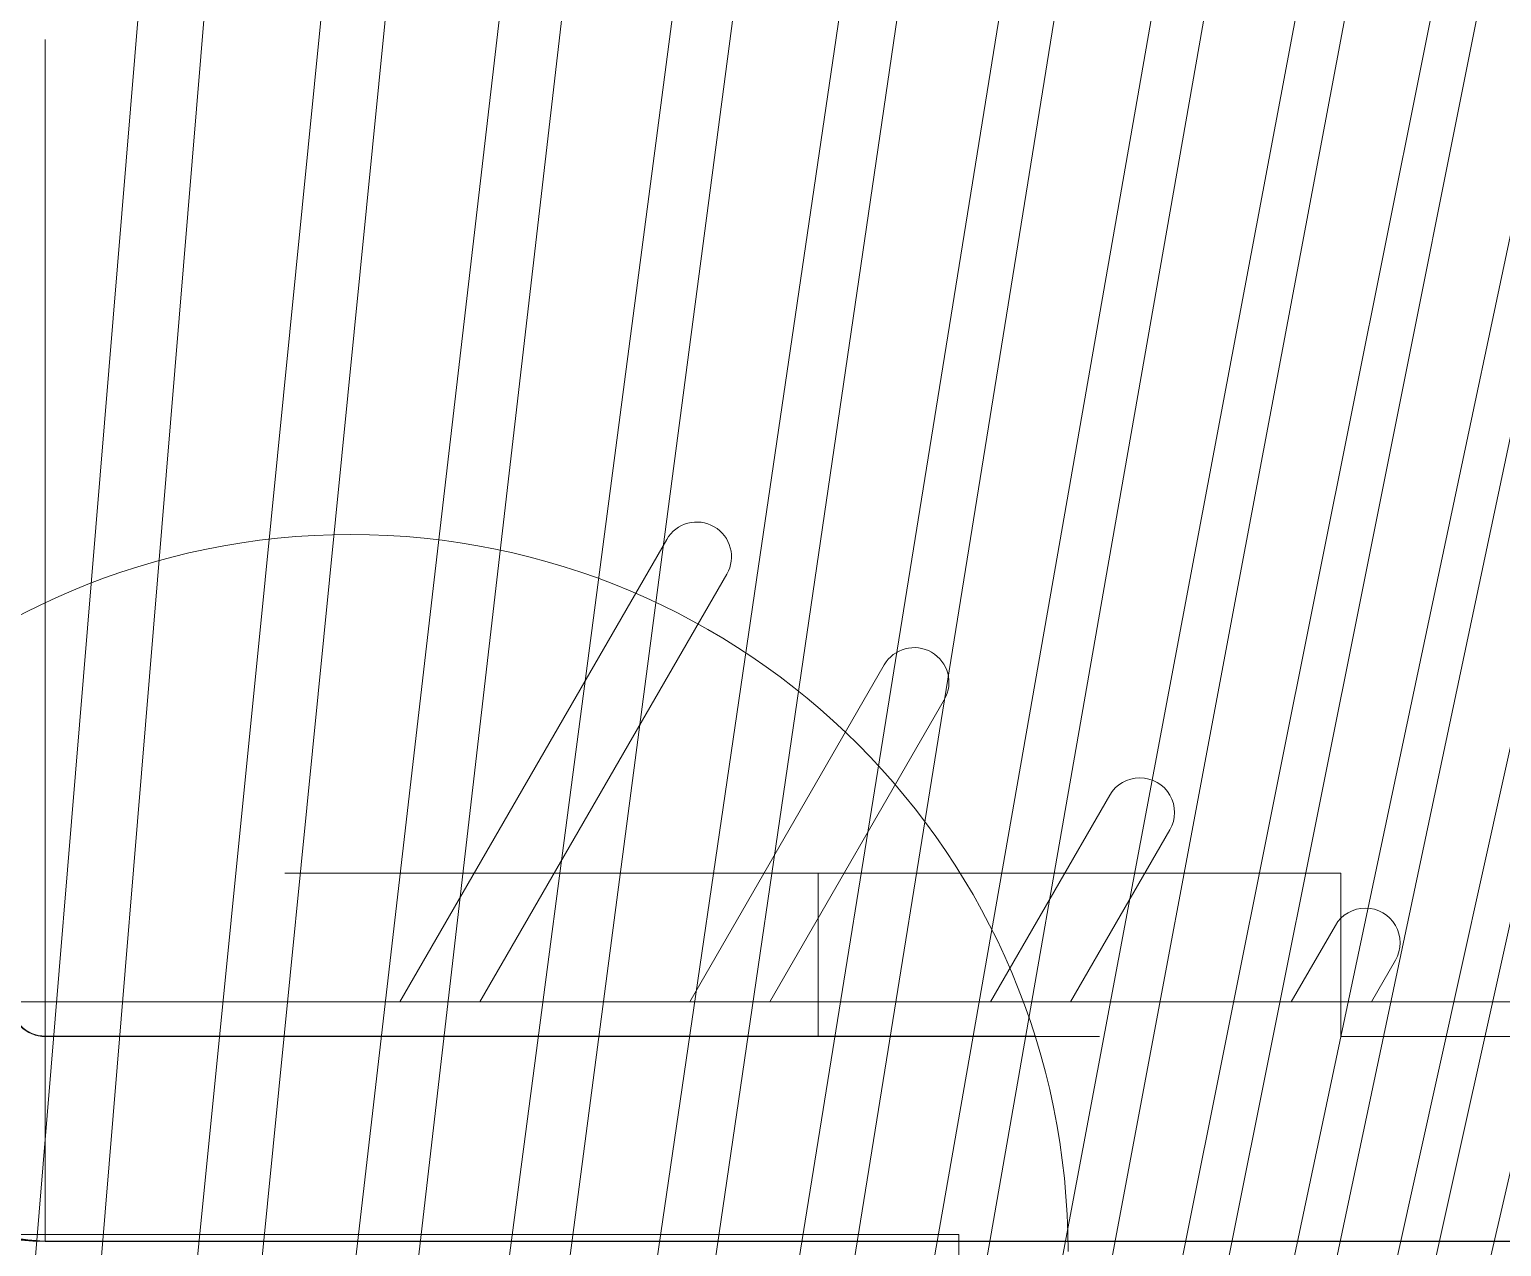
# Model space of a CAD drawing. Header units: inches. Extents: x 3268 to 7018, y 976 to 6708.
# Drawn here: x 5679.4581 to 5679.8819, y 3497.7851 to 3498.1356 of the extents above; entities that cross this region are included whole.
import ezdxf

# ---------------------------------------------------------------- set-up
doc = ezdxf.new("R2010")
doc.units = ezdxf.units.IN
doc.header["$MEASUREMENT"] = 0
doc.layers.add('G-IMPT', color=8, linetype='Continuous', lineweight=9)
doc.layers.add('Q-SPCQ', color=91, linetype='Continuous', lineweight=9)

# ---------------------------------------------------------------- blocks, each defined once
blk = doc.blocks.new('Main Locker for Revit - LKR-1_10_autocad_dwg_PRT-012-1-1-9311874-Overall Retail Plan Opt 2')
at = {"layer": 'G-IMPT', "color": 133}
for p, q in [((16.94373470673749, -7.228633340074047), (17.43064069597007, -7.228633340074047)), ((16.94373470673394, -7.228633340076093), (17.36135866366359, -7.228633340076093)), ((17.33826465289601, -7.228633340076093), (16.94373470673394, -7.228633340076093)), ((16.94373470673394, -7.228633340076093), (17.27475612328517, -7.228633340076093)), ((17.25166211251758, -7.228633340076093), (16.94373470673394, -7.228633340076093)), ((16.94373470673393, -7.228633340076093), (17.18815358290672, -7.228633340076093)), ((17.16505957213914, -7.228633340076093), (16.94373470673394, -7.228633340076093)), ((17.18815358290676, -7.228633340076093), (16.94373470673398, -7.228633340076093)), ((16.94373470673398, -7.228633340076093), (17.25166211251762, -7.228633340076093)), ((16.94373470673398, -7.228633340076093), (17.16505957213917, -7.228633340076093)), ((17.36135866366364, -7.228633340076093), (16.94373470673398, -7.228633340076093)), ((16.94373470673398, -7.228633340076093), (17.33826465289605, -7.228633340076093)), ((17.2747561232852, -7.228633340076093), (16.94373470673398, -7.228633340076093)), ((17.4219804419285, -7.228633340076093), (16.94440457971503, -7.228633340076093)), ((16.94440457971506, -7.228633340076093), (17.42198044192854, -7.228633340076093)), ((16.96239496077181, -7.228633340076093), (17.43064069596639, -7.228633340076093)), ((17.43064069596643, -7.228633340076093), (16.96239496077182, -7.228633340076093))]:
    blk.add_line(p, q, dxfattribs=at)
for centre, radius, start, end in [((16.94373470673398, -7.159633340076091), 0.06900000000000268, 180.0000000000004, 270), ((16.94373470673394, -7.159633340076091), 0.06900000000000268, 180.0000000000018, 270), ((16.94373470673398, -7.159633340076091), 0.01000000000000156, 180.0000000000047, 269.9999999999996), ((16.94373470673394, -7.159633340076091), 0.01000000000000167, 180.0000000000026, 270.0000000000021)]:
    blk.add_arc(centre, radius, start, end, dxfattribs=at)
blk = doc.blocks.new('Main Locker for Revit - LKR-1_10_autocad_dwg_PRT-012-1-1_DEFAULT-9311876-Overall Retail Plan Opt 2')
blk.add_blockref('Main Locker for Revit - LKR-1_10_autocad_dwg_PRT-012-1-1-9311874-Overall Retail Plan Opt 2', (0, 0))
blk = doc.blocks.new('Main Locker for Revit - LKR-1_10_autocad_dwg_PRT-012-1-2-9311877-Overall Retail Plan Opt 2')
at = {"layer": 'G-IMPT', "color": 133}
for p, q in [((16.94623470673826, -7.228746511035513), (17.43064069597067, -7.228746511035513)), ((17.3638586636637, -7.228746511037559), (16.94623470673402, -7.228746511037559)), ((16.94623470673402, -7.228746511037559), (17.30035013405286, -7.228746511037559)), ((16.94623470673402, -7.228746511037559), (17.38695267443129, -7.228746511037559)), ((16.94623470673403, -7.228746511037559), (17.12714505329597, -7.228746511037559)), ((17.19065358290683, -7.228746511037559), (16.94623470673403, -7.228746511037559)), ((16.94623470673402, -7.228746511037559), (17.21374759367441, -7.228746511037559)), ((17.27725612328527, -7.228746511037559), (16.94623470673402, -7.228746511037559)), ((17.21374759367444, -7.228746511037559), (16.94623470673406, -7.228746511037559)), ((16.94623470673406, -7.228746511037559), (17.27725612328531, -7.228746511037559)), ((17.30035013405289, -7.228746511037559), (16.94623470673406, -7.228746511037559)), ((16.94623470673406, -7.228746511037559), (17.36385866366373, -7.228746511037559)), ((16.94623470673406, -7.228746511037559), (17.19065358290686, -7.228746511037559)), ((17.127145053296, -7.228746511037559), (16.94623470673406, -7.228746511037559)), ((17.38695267443132, -7.228746511037559), (16.94623470673406, -7.228746511037559)), ((17.43064069596623, -7.228746511037559), (16.94690457971513, -7.228746511037559)), ((16.94690457971516, -7.228746511037559), (17.43064069596627, -7.228746511037559)), ((16.9648949607719, -7.228746511037559), (17.43064069596631, -7.228746511037559)), ((17.43064069596635, -7.228746511037559), (16.96489496077193, -7.228746511037559))]:
    blk.add_line(p, q, dxfattribs=at)
for centre, start in [((16.94623470673407, -7.159746511037557), 180.0000000000004), ((16.94623470673403, -7.159746511037557), 180.0000000000018)]:
    blk.add_arc(centre, 0.06900000000000268, start, 270, dxfattribs=at)
blk = doc.blocks.new('Main Locker for Revit - LKR-1_10_autocad_dwg_PRT-012-1-2$1$ATF-9311878-Overall Retail Plan Opt 2')
blk.add_blockref('Main Locker for Revit - LKR-1_10_autocad_dwg_PRT-012-1-2-9311877-Overall Retail Plan Opt 2', (0, 0))
blk = doc.blocks.new('Main Locker for Revit - LKR-1_10_autocad_dwg_PRT-012-1-2-V39-Overall Retail Plan Opt 2')
at = {"layer": 'G-IMPT', "color": 133}
for p, q in [((16.94373470706949, -7.159746508343877), (16.94373470706949, -6.88263944297791)), ((17.12264387251349, -7.026591125886704), (17.04576657660779, -7.159746508343878)), ((17.06886058737538, -7.15974650834388), (17.13996438058918, -7.036591125886706)), ((17.18526683189634, -7.062746508343881), (17.12926385578494, -7.15974650834388)), ((17.18526683189634, -7.062746508343882), (17.12926385578494, -7.159746508343878)), ((17.15235786655253, -7.15974650834388), (17.20258733997202, -7.072746508343883)), ((17.15235786655253, -7.159746508343878), (17.20258733997203, -7.072746508343884)), ((17.25021873718017, -7.100246508343883), (17.21586639616338, -7.15974650834388)), ((17.25021873718017, -7.100246508343883), (17.21586639616338, -7.159746508343878)), ((17.23896040693097, -7.15974650834388), (17.26753924525585, -7.110246508343881)), ((17.23896040693097, -7.159746508343878), (17.26753924525585, -7.110246508343882)), ((17.315170642464, -7.137746508343882), (17.30246893654182, -7.159746508343877)), ((17.315170642464, -7.137746508343882), (17.30246893654183, -7.159746508343878)), ((17.32556294730941, -7.159746508343878), (17.33249115053969, -7.14774650834388)), ((16.94373470706948, -7.228746508343885), (16.94373470706949, -7.159746508343877)), ((16.94373470706948, -7.159746508343877), (17.32556294730968, -7.159746508343877)), ((17.04576657660779, -7.159746508343877), (16.94373470706949, -7.159746508343877)), ((17.32160377619171, -7.15974650834388), (16.94373470706944, -7.15974650834388)), ((17.06886058737538, -7.159746508343878), (17.0457665766078, -7.159746508343878)), ((17.12926385578494, -7.159746508343877), (17.06886058737538, -7.159746508343877)), ((17.15235786655253, -7.159746508343878), (17.12926385578494, -7.159746508343878)), ((17.21586639616338, -7.159746508343877), (17.15235786655253, -7.159746508343877)), ((17.23896040693097, -7.159746508343878), (17.21586639616338, -7.159746508343878)), ((17.30246893654183, -7.159746508343877), (17.23896040693097, -7.159746508343877)), ((17.32556294730941, -7.159746508343878), (17.30246893654183, -7.159746508343878)), ((34.2932347070695, -7.159746508343878), (17.32556294730941, -7.159746508343877)), ((16.94373470706948, -7.169746508343884), (17.24730400878428, -7.169746508343884)), ((17.24730400878427, -7.169746508343884), (16.94373470706947, -7.169746508343884)), ((16.94373470707436, -7.228746508341838), (34.29323470707451, -7.228746508341838)), ((17.36135866399912, -7.228746508343884), (16.94373470706945, -7.228746508343884)), ((16.94373470706944, -7.228746508343884), (17.29785013438828, -7.228746508343884)), ((16.94373470706945, -7.228746508343884), (17.38445267476671, -7.228746508343884)), ((16.94373470706945, -7.228746508343884), (17.12464505363139, -7.228746508343884)), ((17.18815358324225, -7.228746508343884), (16.94373470706945, -7.228746508343884)), ((16.94373470706944, -7.228746508343884), (17.21124759400983, -7.228746508343884)), ((17.27475612362069, -7.228746508343884), (16.94373470706944, -7.228746508343884)), ((17.21124759400986, -7.228746508343884), (16.94373470706948, -7.228746508343884)), ((16.94373470706948, -7.228746508343884), (17.27475612362072, -7.228746508343884)), ((17.29785013438831, -7.228746508343884), (16.94373470706948, -7.228746508343884)), ((16.94373470706948, -7.228746508343884), (17.36135866399916, -7.228746508343884)), ((16.94373470706948, -7.228746508343884), (17.18815358324228, -7.228746508343884)), ((17.12464505363142, -7.228746508343884), (16.94373470706948, -7.228746508343884)), ((17.38445267476674, -7.228746508343884), (16.94373470706948, -7.228746508343884)), ((17.01805376368669, -7.228746508343884), (16.94373470706948, -7.228746508343884)), ((17.44507445303164, -7.228746508343884), (16.94440458005055, -7.228746508343884)), ((16.94440458005058, -7.228746508343884), (17.44507445303168, -7.228746508343884)), ((16.96239496110732, -7.228746508343884), (17.45373470706953, -7.228746508343884)), ((17.45373470706957, -7.228746508343884), (16.96239496110735, -7.228746508343884)), ((17.04114777445428, -7.228746508343884), (17.01805376368669, -7.228746508343884)), ((17.10155104286384, -7.228746508343884), (17.04114777445427, -7.228746508343884)), ((17.12464505363142, -7.228746508343884), (17.10155104286384, -7.228746508343884)), ((17.18815358324228, -7.228746508343884), (17.12464505363142, -7.228746508343884)), ((17.21124759400986, -7.228746508343884), (17.18815358324228, -7.228746508343884)), ((17.27475612362072, -7.228746508343884), (17.21124759400987, -7.228746508343884)), ((17.29785013438831, -7.228746508343884), (17.27475612362073, -7.228746508343884)), ((17.36135866399915, -7.228746508343884), (17.29785013438831, -7.228746508343884)), ((17.38445267476674, -7.228746508343884), (17.36135866399916, -7.228746508343884))]:
    blk.add_line(p, q, dxfattribs=at)
for centre, radius, start, end in [((17.13130412655133, -7.031591125886703), 0.01000000000000555, 329.9999999999943, 149.9999999999743), ((17.13130412655133, -7.031591125886703), 0.01000000000000555, 329.9999999999943, 149.9999999999743), ((17.19392708593418, -7.067746508343882), 0.01000000000000247, 329.9999999999937, 149.9999999999883), ((17.19392708593418, -7.067746508343882), 0.01000000000000247, 329.9999999999937, 149.9999999999839), ((17.25887899121801, -7.105246508343883), 0.009999999999997615, 330.0000000000112, 150.0000000000187), ((17.25887899121801, -7.105246508343883), 0.009999999999997615, 330.0000000000112, 150.0000000000187), ((17.32383089650184, -7.142746508343881), 0.009999999999997615, 330.000000000004, 150.000000000019), ((16.94373470706948, -7.159746508343883), 0.06900000000000268, 180.0000000000004, 270), ((16.94373470706945, -7.159746508343883), 0.06900000000000268, 180.0000000000018, 270), ((16.94373470706948, -7.159746508343883), 0.01000000000000156, 180.0000000000047, 269.9999999999996), ((16.94373470706945, -7.159746508343883), 0.01000000000000167, 180.0000000000026, 270.0000000001243)]:
    blk.add_arc(centre, radius, start, end, dxfattribs=at)
blk = doc.blocks.new('Main Locker for Revit - LKR-1_10_autocad_dwg_PRT-012-1-2$1$ATF-V41-Overall Retail Plan Opt 2')
blk.add_blockref('Main Locker for Revit - LKR-1_10_autocad_dwg_PRT-012-1-2-V39-Overall Retail Plan Opt 2', (0, 0))
blk = doc.blocks.new('Main Locker for Revit - LKR-1_10_autocad_dwg_PRT-012-1-3-V43-Overall Retail Plan Opt 2')
at = {"layer": 'G-IMPT', "color": 133}
for p, q in [((16.946234706739, -7.22874651103742), (17.43064069597005, -7.22874651103742)), ((17.36385866366399, -7.228746511039467), (16.94623470673436, -7.228746511039467)), ((16.94623470673436, -7.228746511039467), (17.30035013405314, -7.228746511039467)), ((16.94623470673436, -7.228746511039467), (17.38695267443158, -7.228746511039467)), ((16.94623470673435, -7.228746511039467), (17.12714505329626, -7.228746511039467)), ((17.19065358290711, -7.228746511039467), (16.94623470673436, -7.228746511039467)), ((16.94623470673436, -7.228746511039467), (17.21374759367469, -7.228746511039467)), ((17.27725612328556, -7.228746511039467), (16.94623470673435, -7.228746511039467)), ((17.21374759367475, -7.228746511039467), (16.94623470673445, -7.228746511039467)), ((16.94623470673445, -7.228746511039467), (17.27725612328561, -7.228746511039467)), ((17.30035013405319, -7.228746511039467), (16.94623470673446, -7.228746511039467)), ((16.94623470673445, -7.228746511039467), (17.36385866366404, -7.228746511039467)), ((16.94623470673445, -7.228746511039467), (17.19065358290716, -7.228746511039467)), ((17.1271450532963, -7.228746511039467), (16.94623470673446, -7.228746511039467)), ((17.38695267443162, -7.228746511039467), (16.94623470673445, -7.228746511039467)), ((17.43064069596522, -7.228746511039467), (16.94690457971541, -7.228746511039467)), ((16.94690457971544, -7.228746511039467), (17.43064069596527, -7.228746511039467)), ((16.96489496077217, -7.228746511039467), (17.43064069596533, -7.228746511039467)), ((17.43064069596538, -7.228746511039467), (16.96489496077221, -7.228746511039467))]:
    blk.add_line(p, q, dxfattribs=at)
for centre in [(16.94623470673447, -7.159746511039465), (16.94623470673436, -7.159746511039465)]:
    blk.add_arc(centre, 0.06900000000000261, 180, 269.9999999999996, dxfattribs=at)
blk = doc.blocks.new('Main Locker for Revit - LKR-1_10_autocad_dwg_PRT-012-1-3_DEFAULT-V45-Overall Retail Plan Opt 2')
blk.add_blockref('Main Locker for Revit - LKR-1_10_autocad_dwg_PRT-012-1-3-V43-Overall Retail Plan Opt 2', (0, 0))
blk = doc.blocks.new('Main Locker for Revit - LKR-1_10_autocad_dwg_PRT-012-1-4-9311881-Overall Retail Plan Opt 2')
at = {"layer": 'G-IMPT', "color": 133}
for p, q in [((16.94573470673403, -7.159792715766784), (16.87673470673403, -7.159792715766784)), ((16.94573470673402, -7.228634684113517), (17.36335866366368, -7.228626577862541)), ((17.16705957213922, -7.228626577862541), (16.94573470673402, -7.228630873868258)), ((17.3402646528961, -7.228626577862541), (16.94573470673402, -7.228634235849368)), ((16.94573470673402, -7.228633003122961), (17.27675612328525, -7.228626577862541)), ((16.94573470673402, -7.228631322132404), (17.19015358290681, -7.228626577862541)), ((17.25366211251766, -7.228626577862541), (16.94573470673402, -7.228632554858812)), ((17.36335866366368, -7.228791942506802), (16.94573470673402, -7.228783836255825)), ((16.94573470673402, -7.228784284519974), (17.3402646528961, -7.228791942506802)), ((17.27675612328525, -7.228791942506802), (16.94573470673402, -7.228785517246382)), ((16.94573470673402, -7.22878596551053), (17.25366211251766, -7.228791942506802)), ((17.19015358290681, -7.228791942506802), (16.94573470673402, -7.228787198236938)), ((16.94573470673402, -7.228787646501085), (17.16705957213922, -7.228791942506802)), ((16.94573470673885, -7.22879194250693), (17.43064069597068, -7.22879194250693)), ((17.42398044192858, -7.228626633895559), (16.94640457971511, -7.22863591885142)), ((16.94640457971511, -7.228782601517923), (17.42398044192858, -7.228791886473783)), ((16.96439496077187, -7.228636002900947), (17.43064069596607, -7.228626938223661)), ((17.43064069596607, -7.228791582145682), (16.96439496077187, -7.228782517468396))]:
    blk.add_line(p, q, dxfattribs=at)
for centre, start, end in [((16.94573470673403, -7.159626577866865), 180.0000000000097, 269.9999999999901), ((16.94573470673403, -7.159791942511125), 180, 269.9999999999908)]:
    blk.add_arc(centre, 0.06900000000000261, start, end, dxfattribs=at)
blk = doc.blocks.new('Main Locker for Revit - LKR-1_10_autocad_dwg_PRT-012-1-4$1$ATF-9311882-Overall Retail Plan Opt 2')
blk.add_blockref('Main Locker for Revit - LKR-1_10_autocad_dwg_PRT-012-1-4-9311881-Overall Retail Plan Opt 2', (0, 0))
blk = doc.blocks.new('Main Locker for Revit - LKR-1_10_autocad_dwg_PRT-012-2-1-9311886-Overall Retail Plan Opt 2')
at = {"layer": 'G-IMPT', "color": 133}
for p, q in [((17.01273470699848, -7.12274651173226), (17.31673173342105, -7.122746511528453)), ((17.31673173342097, -7.122746511515418), (17.0127347069984, -7.122746511719055)), ((17.29123470699841, -7.122746511534547), (17.16623470699841, -7.122746511618144)), ((17.16623470699841, -7.122746511618144), (17.1662347070299, -7.169746511618151)), ((17.29123470699846, -7.122746511543497), (17.16623470699846, -7.122746511627094)), ((17.16623470699846, -7.122746511627094), (17.16623470702995, -7.169746511627102)), ((17.29123470699841, -7.122746511534547), (17.16623470699841, -7.122746511618487)), ((17.29123470699846, -7.122746511543497), (17.16623470699846, -7.122746511627438)), ((17.16623470699841, -7.122746511618487), (17.16623470702991, -7.169746511618495)), ((17.16623470699846, -7.122746511627438), (17.16623470702996, -7.169746511627445)), ((17.31673173342097, -7.122746511515394), (17.31673173345247, -7.169746511515418)), ((17.31673173345254, -7.169746511528452), (17.31673173342104, -7.122746511528447)), ((17.0127347070299, -7.169746511719055), (17.24730398359636, -7.169746511561924)), ((17.24730398349397, -7.169746511574999), (17.01273470702998, -7.16974651173226)), ((17.31673173345747, -7.169746511526085), (17.66708354306298, -7.1697465112912))]:
    blk.add_line(p, q, dxfattribs=at)
blk = doc.blocks.new('Main Locker for Revit - LKR-1_10_autocad_dwg_PRT-012-2-1$1$ATF-9311887-Overall Retail Plan Opt 2')
blk.add_blockref('Main Locker for Revit - LKR-1_10_autocad_dwg_PRT-012-2-1-9311886-Overall Retail Plan Opt 2', (0, 0))
blk = doc.blocks.new('Main Locker for Revit - LKR-1_10_autocad_dwg_7803S-BLK_7803S-BLK-9311896-Overall Retail Plan Opt 2')
at = {"layer": 'G-IMPT', "color": 133}
for p, q in [((17.20673470673435, -7.226746510935979), (16.85673470673435, -7.226746510935979)), ((16.85673470673435, -7.226746510935979), (17.20673470673435, -7.226746510935979)), ((17.20673470673436, -7.226746510935979), (16.85673470673436, -7.226746510935979)), ((16.85673470673435, -7.226746510935979), (17.20673470673435, -7.226746510935979)), ((17.20673470673435, -7.396746510935979), (17.20673470673435, -7.226746510935979)), ((17.20673470673435, -7.226746510935979), (17.20673470673435, -7.396746510935979)), ((17.20673470673436, -7.396746510935979), (17.20673470673436, -7.226746510935979)), ((17.20673470673435, -7.226746510935979), (17.20673470673435, -7.396746510935979))]:
    blk.add_line(p, q, dxfattribs=at)
at = {"layer": 'G-IMPT', "color": 133, "flags": 128}
for points in [[(16.94077984913898, -7.234224226896069), (16.95701113093314, -7.038212348318262), (16.97324226140217, -6.842200334606888)], [(16.97324226140215, -6.84220033460689), (16.95701113092645, -7.038212348318263), (16.94077984913896, -7.234224226896069)], [(16.95980058273452, -7.234224226896069), (16.97603191489314, -7.038212348318262), (16.99226308671114, -6.842200334606888)], [(16.99226308671116, -6.84220033460689), (16.9760319148998, -7.038212348318263), (16.95980058273454, -7.234224226896069)], [(16.98749775031868, -7.234224226896069), (17.00699508867884, -7.038212348318262), (17.02649224425059, -6.842200334606888)], [(17.02649224425056, -6.84220033460689), (17.00699508867231, -7.038212348318263), (16.98749775031866, -7.234224226896069)], [(17.00606844374495, -7.234224226896069), (17.02556583127792, -7.038212348318263), (17.0450630272203, -6.842200334606888)], [(17.04506302722032, -6.84220033460689), (17.02556583128442, -7.038212348318263), (17.00606844374497, -7.234224226896069)], [(17.03304260546499, -7.234224226896069), (17.05572074349134, -7.038212348318262), (17.0783986680653, -6.842200334606888)], [(17.07839866806528, -6.84220033460689), (17.05572074348499, -7.038212348318263), (17.03304260546497, -7.234224226896069)], [(17.05108205380471, -7.234224226896069), (17.07376023959722, -7.038212348318262), (17.09643820338694, -6.842200334606888)], [(17.09643820338696, -6.84220033460689), (17.07376023960353, -7.038212348318263), (17.05108205380473, -7.234224226896069)], [(17.07721525851465, -7.234224226896069), (17.10297503047979, -7.038212348318262), (17.12873455926191, -6.842200334606888)], [(17.12873455926189, -6.84220033460689), (17.10297503047365, -7.038212348318263), (17.07721525851463, -7.234224226896069)], [(17.09464457985016, -7.234224226896069), (17.12040439796591, -7.038212348318263), (17.14616396463745, -6.842200334606888)], [(17.14616396463747, -6.84220033460689), (17.120404397972, -7.038212348318263), (17.09464457985018, -7.234224226896069)], [(17.11982255369507, -7.234224226896069), (17.14855131867044, -7.038212348318262), (17.17727981179556, -6.842200334606888)], [(17.17727981179554, -6.84220033460689), (17.14855131866454, -7.038212348318263), (17.11982255369506, -7.234224226896069)], [(17.13656553403884, -7.234224226896069), (17.16529434334748, -7.038212348318262), (17.19402287286998, -6.842200334606888)], [(17.19402287287, -6.84220033460689), (17.16529434335333, -7.038212348318263), (17.13656553403886, -7.234224226896069)], [(17.16067818014533, -7.234224226896069), (17.19225031455137, -7.038212348318263), (17.22382214962865, -6.842200334606888)], [(17.22382214962863, -6.84220033460689), (17.19225031454573, -7.038212348318263), (17.16067818014531, -7.234224226896069)], [(17.17666160670436, -7.234224226896069), (17.20823378343245, -7.038212348318262), (17.23980565325594, -6.842200334606888)], [(17.23980565325595, -6.84220033460689), (17.20823378343804, -7.038212348318263), (17.17666160670437, -7.234224226896069)], [(17.19960348660615, -7.234224226896069), (17.23388093353224, -7.038212348318263), (17.26815805495995, -6.842200334606888)], [(17.26815805495993, -6.84220033460689), (17.23388093352689, -7.038212348318263), (17.19960348660614, -7.234224226896069)], [(17.21475746792288, -7.234224226896069), (17.24903495497476, -7.038212348318262), (17.28331210934555, -6.842200334606888)], [(17.28331210934557, -6.84220033460689), (17.24903495498005, -7.038212348318263), (17.2147574679229, -7.234224226896069)], [(17.23642826261645, -7.234224226896069), (17.27326113550865, -7.038212348318262), (17.31009365815618, -6.842200334606888)], [(17.31009365815616, -6.84220033460689), (17.27326113550361, -7.038212348318263), (17.23642826261644, -7.234224226896069)], [(17.25068653418632, -7.234224226896069), (17.28751944483259, -7.038212348318262), (17.32435199847602, -6.842200334606888)], [(17.32435199847604, -6.84220033460689), (17.28751944483756, -7.038212348318263), (17.25068653418634, -7.234224226896069)], [(17.27099148280034, -7.234224226896069), (17.31021872087716, -7.038212348318262), (17.34944558549454, -6.842200334606888)], [(17.34944558549452, -6.84220033460689), (17.31021872087245, -7.038212348318263), (17.27099148280032, -7.234224226896069)], [(17.28429169682961, -7.234224226896069), (17.32351897012369, -7.038212348318263), (17.36274586365426, -6.842200334606888)], [(17.36274586365428, -6.84220033460689), (17.32351897012833, -7.038212348318263), (17.28429169682963, -7.234224226896069)], [(17.30314201099013, -7.234224226896069), (17.34459208352034, -7.038212348318262), (17.38604176100939, -6.842200334606888)], [(17.38604176100937, -6.84220033460689), (17.34459208351599, -7.038212348318263), (17.30314201099012, -7.234224226896069)], [(17.31542600902694, -7.234224226896069), (17.35687611408359, -7.038212348318262), (17.3983258182767, -6.842200334606888)], [(17.39832581827671, -6.84220033460689), (17.35687611408787, -7.038212348318263), (17.31542600902695, -7.234224226896069)], [(17.33273926110636, -7.234224226896068), (17.37623091746923, -7.038212348318262), (17.41972215893665, -6.842200334606888)], [(17.41972215893663, -6.84220033460689), (17.37623091746526, -7.038212348318263), (17.33273926110635, -7.234224226896069)], [(17.34395332835279, -7.234224226896069), (17.38744501440908, -7.038212348318262), (17.43093628025463, -6.842200334606888)], [(17.43093628025465, -6.84220033460689), (17.38744501441298, -7.038212348318263), (17.3439533283528, -7.234224226896069)], [(17.35965381190491, -7.234224226896068), (17.4049968741531, -7.038212348318262), (17.45033950346574, -6.842200334606888)], [(17.45033950346573, -6.84220033460689), (17.40499687414951, -7.038212348318263), (17.3596538119049, -7.234224226896069)]]:
    blk.add_lwpolyline(points, dxfattribs=at)
at = {"layer": 'G-IMPT', "color": 133}
for centre, radius, start, end in [((17.03173470673435, -7.231652752681822), 0.2064784281909375, 0, 180), ((17.03173470673435, -7.231652752681822), 0.2064784281909338, 359.9999999999996, 179.9999999999996), ((17.03173470673435, -7.231652752681822), 0.2064784281909375, 0, 180), ((17.03173470673436, -7.231652752681822), 0.2064784281909338, 359.9999999999996, 179.9999999999996)]:
    blk.add_arc(centre, radius, start, end, dxfattribs=at)
blk = doc.blocks.new('Main Locker for Revit - LKR-1_10_autocad_dwg_PRT-012-1-1-V85-Overall Retail Plan Opt 2')
at = {"layer": 'G-IMPT', "color": 133}
for p, q in [((16.94373470673787, -7.228633340074196), (17.43064069597046, -7.228633340074196)), ((16.94373470673398, -7.228633340076242), (17.36135866366364, -7.228633340076242)), ((17.33826465289605, -7.228633340076242), (16.94373470673398, -7.228633340076242)), ((16.94373470673398, -7.228633340076242), (17.27475612328521, -7.228633340076242)), ((17.25166211251762, -7.228633340076242), (16.94373470673398, -7.228633340076242)), ((16.94373470673398, -7.228633340076242), (17.18815358290676, -7.228633340076242)), ((17.16505957213918, -7.228633340076242), (16.94373470673398, -7.228633340076242)), ((17.1881535829068, -7.228633340076242), (16.94373470673403, -7.228633340076242)), ((16.94373470673402, -7.228633340076242), (17.25166211251766, -7.228633340076242)), ((16.94373470673402, -7.228633340076242), (17.16505957213921, -7.228633340076242)), ((17.36135866366368, -7.228633340076242), (16.94373470673402, -7.228633340076242)), ((16.94373470673403, -7.228633340076242), (17.33826465289609, -7.228633340076242)), ((17.27475612328525, -7.228633340076242), (16.94373470673402, -7.228633340076242)), ((17.42198044192854, -7.228633340076242), (16.94440457971508, -7.228633340076242)), ((16.9444045797151, -7.228633340076242), (17.42198044192858, -7.228633340076242)), ((16.96239496077185, -7.228633340076242), (17.43064069596644, -7.228633340076242)), ((17.43064069596647, -7.228633340076242), (16.96239496077186, -7.228633340076242))]:
    blk.add_line(p, q, dxfattribs=at)
for centre, radius, start, end in [((16.94373470673402, -7.15963334007624), 0.06900000000000268, 180.0000000000004, 270), ((16.94373470673398, -7.15963334007624), 0.06900000000000268, 180.0000000000018, 270), ((16.94373470673402, -7.15963334007624), 0.01000000000000156, 180.0000000000047, 269.9999999999996), ((16.94373470673398, -7.15963334007624), 0.01000000000000167, 180.0000000000026, 270.0000000000021)]:
    blk.add_arc(centre, radius, start, end, dxfattribs=at)
blk = doc.blocks.new('Main Locker for Revit - LKR-1_10_autocad_dwg_PRT-012-1-1_DEFAULT-V86-Overall Retail Plan Opt 2')
blk.add_blockref('Main Locker for Revit - LKR-1_10_autocad_dwg_PRT-012-1-1-V85-Overall Retail Plan Opt 2', (0, 0))
blk = doc.blocks.new('Main Locker for Revit - LKR-1_10_autocad_dwg_PRT-012-1-1-V87-Overall Retail Plan Opt 2')
at = {"layer": 'G-IMPT', "color": 133}
for p, q in [((16.94373470673402, -7.169633340076242), (17.22894331119326, -7.169633340076242)), ((16.94373470673787, -7.228633340074196), (17.45373470707438, -7.228633340074196)), ((16.94373470673398, -7.228633340076242), (17.36135866366364, -7.228633340076242)), ((17.33826465289605, -7.228633340076242), (16.94373470673398, -7.228633340076242)), ((16.94373470673398, -7.228633340076242), (17.27475612328521, -7.228633340076242)), ((17.25166211251762, -7.228633340076242), (16.94373470673398, -7.228633340076242)), ((16.94373470673398, -7.228633340076242), (17.18815358290676, -7.228633340076242)), ((17.16505957213918, -7.228633340076242), (16.94373470673398, -7.228633340076242)), ((17.1881535829068, -7.228633340076242), (16.94373470673403, -7.228633340076242)), ((16.94373470673402, -7.228633340076242), (17.25166211251766, -7.228633340076242)), ((16.94373470673402, -7.228633340076242), (17.16505957213921, -7.228633340076242)), ((17.36135866366368, -7.228633340076242), (16.94373470673402, -7.228633340076242)), ((16.94373470673403, -7.228633340076242), (17.33826465289609, -7.228633340076242)), ((17.27475612328525, -7.228633340076242), (16.94373470673402, -7.228633340076242)), ((17.42198044192854, -7.228633340076242), (16.94440457971508, -7.228633340076242)), ((16.9444045797151, -7.228633340076242), (17.42198044192858, -7.228633340076242)), ((16.96239496077185, -7.228633340076242), (17.43064069596644, -7.228633340076242)), ((17.43064069596647, -7.228633340076242), (16.96239496077186, -7.228633340076242))]:
    blk.add_line(p, q, dxfattribs=at)
for centre, radius, start, end in [((16.94373470673402, -7.15963334007624), 0.06900000000000268, 180.0000000000004, 270), ((16.94373470673398, -7.15963334007624), 0.06900000000000268, 180.0000000000018, 270), ((16.94373470673402, -7.15963334007624), 0.01000000000000156, 180.0000000000047, 269.9999999999996), ((16.94373470673398, -7.15963334007624), 0.01000000000000167, 180.0000000000026, 270.0000000000021)]:
    blk.add_arc(centre, radius, start, end, dxfattribs=at)
blk = doc.blocks.new('Main Locker for Revit - LKR-1_10_autocad_dwg_PRT-012-1-1_DEFAULT-V88-Overall Retail Plan Opt 2')
blk.add_blockref('Main Locker for Revit - LKR-1_10_autocad_dwg_PRT-012-1-1-V87-Overall Retail Plan Opt 2', (0, 0))
blk = doc.blocks.new('Main Locker for Revit - LKR-1_10_autocad_dwg_LKR-1_10_A-9311910-Overall Retail Plan Opt 2')
for name in ['Main Locker for Revit - LKR-1_10_autocad_dwg_PRT-012-1-1_DEFAULT-9311876-Overall Retail Plan Opt 2', 'Main Locker for Revit - LKR-1_10_autocad_dwg_PRT-012-1-1_DEFAULT-V86-Overall Retail Plan Opt 2', 'Main Locker for Revit - LKR-1_10_autocad_dwg_PRT-012-1-1_DEFAULT-V88-Overall Retail Plan Opt 2', 'Main Locker for Revit - LKR-1_10_autocad_dwg_PRT-012-1-2$1$ATF-V41-Overall Retail Plan Opt 2', 'Main Locker for Revit - LKR-1_10_autocad_dwg_PRT-012-1-4$1$ATF-9311882-Overall Retail Plan Opt 2', 'Main Locker for Revit - LKR-1_10_autocad_dwg_PRT-012-1-2$1$ATF-9311878-Overall Retail Plan Opt 2', 'Main Locker for Revit - LKR-1_10_autocad_dwg_PRT-012-1-3_DEFAULT-V45-Overall Retail Plan Opt 2', 'Main Locker for Revit - LKR-1_10_autocad_dwg_7803S-BLK_7803S-BLK-9311896-Overall Retail Plan Opt 2', 'Main Locker for Revit - LKR-1_10_autocad_dwg_PRT-012-2-1$1$ATF-9311887-Overall Retail Plan Opt 2']:
    blk.add_blockref(name, (0, 0))
blk = doc.blocks.new('Main Locker for Revit - LKR-1_10_autocad_dwg-9311801-Overall Retail Plan Opt 2')
blk.add_blockref('Main Locker for Revit - LKR-1_10_autocad_dwg_LKR-1_10_A-9311910-Overall Retail Plan Opt 2', (0, 0))
blk = doc.blocks.new('Main Locker for Revit - Main Locker for Revit-9311911-Overall Retail Plan Opt 2')
blk.add_blockref('Main Locker for Revit - LKR-1_10_autocad_dwg-9311801-Overall Retail Plan Opt 2', (1.969265293266917, -15.5822534890736))
blk = doc.blocks.new('Arch_5 Points - Units and Amenities_v2022_rvt-1-Overall Retail Plan Opt 2')
at = {"layer": 'Q-SPCQ', "color": 133, "lineweight": 9}
blk.add_blockref('Main Locker for Revit - Main Locker for Revit-9311911-Overall Retail Plan Opt 2', (5660.549652504259, 3520.597582565691), dxfattribs=at)

msp = doc.modelspace()

# ---------------------------------------------------------------- block references
at = {"lineweight": 5}
msp.add_blockref('Arch_5 Points - Units and Amenities_v2022_rvt-1-Overall Retail Plan Opt 2', (0, 0), dxfattribs=at)

doc.saveas('drawing.dxf')
